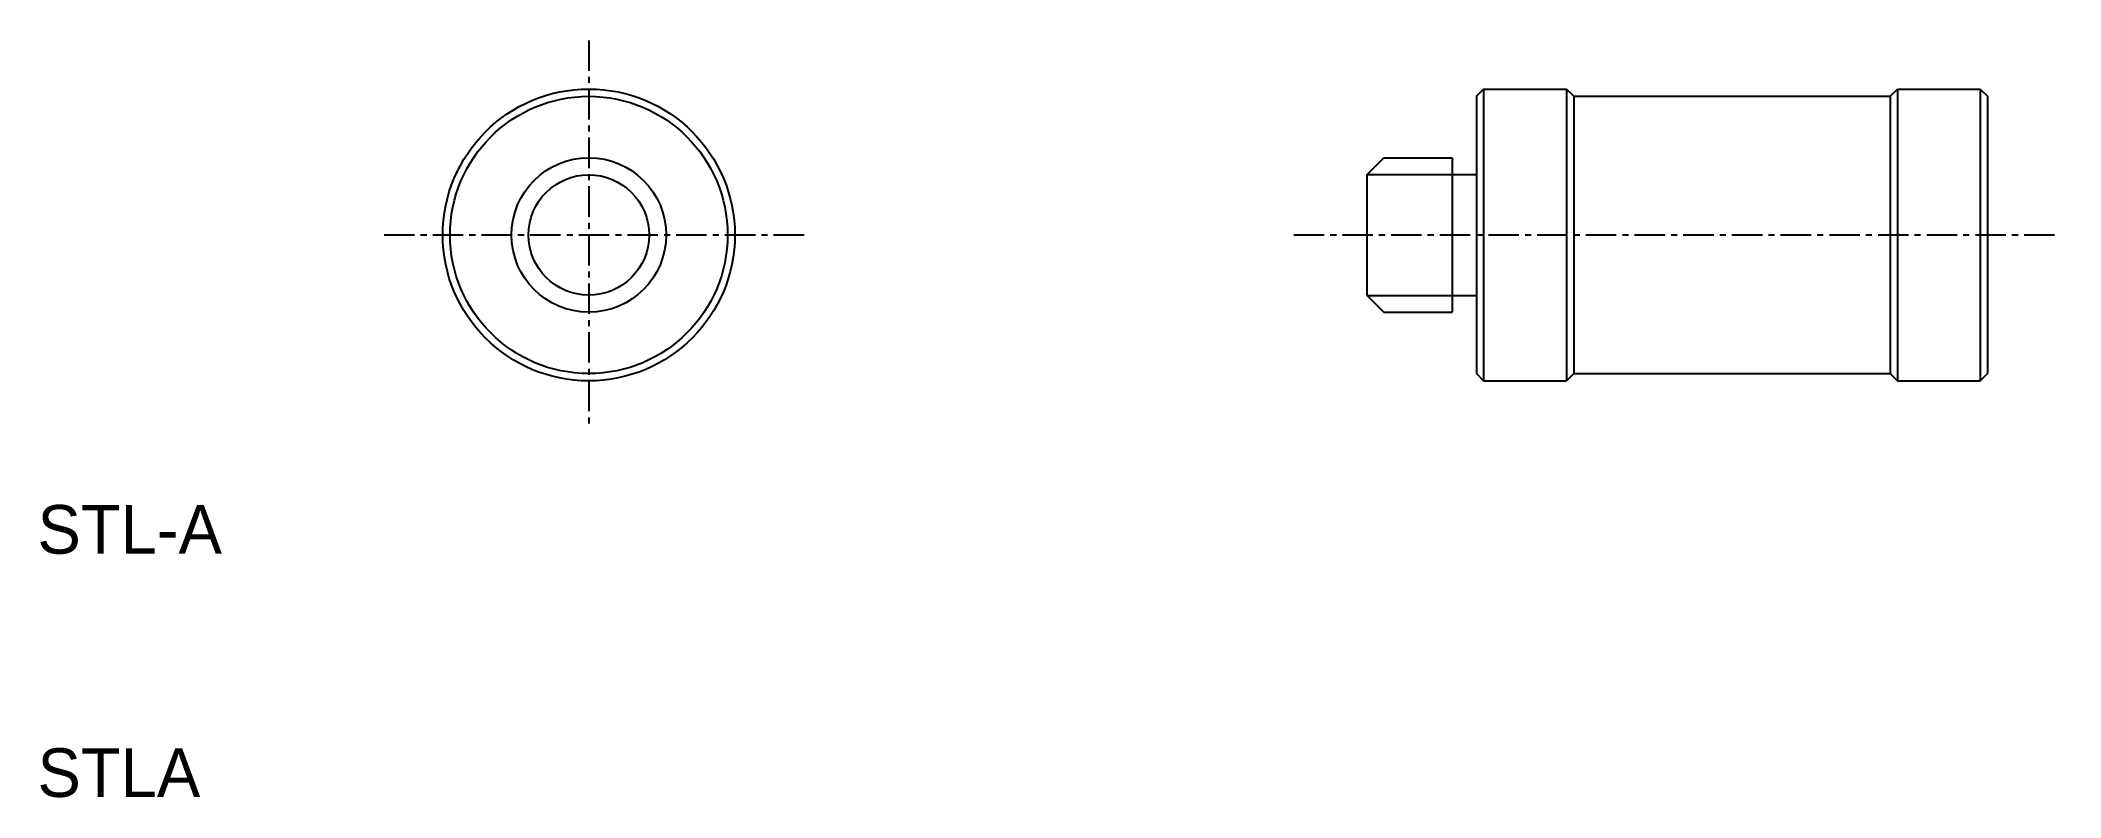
# Model space of a CAD drawing. Extents: x -3.4 to 79.6, y 1781.2 to 1812.3.
import ezdxf

# ---------------------------------------------------------------- set-up
doc = ezdxf.new("R2010")
doc.units = 0
doc.linetypes.add('CENTER', pattern=[2, 1.25, -0.25, 0.25, -0.25])
doc.layers.get('0').update_dxf_attribs({"linetype": 'CONTINUOUS'})
doc.layers.add('CENTER', color=1, linetype='CENTER')

msp = doc.modelspace()

# ---------------------------------------------------------------- linework, layer by layer
at = {"color": 7, "linetype": 'CONTINUOUS'}
for p, q in [((55.553, 1810.005), (55.853, 1810.305)), ((55.553, 1810.005), (55.553, 1798.605)), ((55.853, 1810.305), (59.253, 1810.305)), ((55.853, 1810.305), (55.853, 1798.305)), ((59.253, 1810.305), (59.253, 1798.305)), ((59.553, 1810.005), (59.253, 1810.305)), ((59.553, 1810.005), (72.553, 1810.005)), ((59.553, 1810.005), (59.553, 1798.605)), ((72.553, 1810.005), (72.853, 1810.305)), ((72.553, 1810.005), (72.553, 1798.605)), ((72.853, 1810.305), (76.253, 1810.305)), ((72.853, 1810.305), (72.853, 1798.305)), ((76.253, 1810.305), (76.553, 1810.005)), ((76.253, 1810.305), (76.253, 1798.305)), ((76.553, 1810.005), (76.553, 1798.605)), ((51.053, 1806.78), (51.753, 1807.48)), ((51.753, 1807.48), (54.553, 1807.48)), ((54.553, 1807.48), (54.553, 1801.13)), ((51.053, 1806.78), (51.053, 1801.83)), ((54.553, 1806.792), (55.553, 1806.792)), ((51.053, 1801.83), (51.753, 1801.13)), ((54.553, 1801.817), (55.553, 1801.817)), ((51.753, 1801.13), (54.553, 1801.13)), ((55.553, 1798.605), (55.853, 1798.305)), ((55.853, 1798.305), (59.253, 1798.305)), ((59.553, 1798.605), (59.253, 1798.305)), ((59.553, 1798.605), (72.553, 1798.605)), ((72.553, 1798.605), (72.853, 1798.305)), ((72.853, 1798.305), (76.253, 1798.305)), ((76.253, 1798.305), (76.553, 1798.605))]:
    msp.add_line(p, q, dxfattribs=at)
at = {"color": 3, "linetype": 'CONTINUOUS'}
for p, q in [((51.053, 1806.792), (54.553, 1806.792)), ((51.053, 1801.817), (54.553, 1801.817))]:
    msp.add_line(p, q, dxfattribs=at)
at = {"color": 7, "linetype": 'CONTINUOUS'}
for radius in [6, 5.7, 3.175]:
    msp.add_circle((19.096, 1804.305), radius, dxfattribs=at)
at = {"color": 3, "linetype": 'CONTINUOUS'}
msp.add_circle((19.096, 1804.305), 2.475, dxfattribs=at)
at = {"layer": 'CENTER', "color": 1, "linetype": 'CENTER'}
for p, q in [((19.096, 1812.305), (19.096, 1796.305)), ((10.686, 1804.305), (28.163, 1804.305)), ((48.053, 1804.305), (79.553, 1804.305))]:
    msp.add_line(p, q, dxfattribs=at)

# ---------------------------------------------------------------- texts
at = {"color": 7, "linetype": 'CONTINUOUS'}
for s, p in [('STL-A', (-3.553, 1791.2)), ('STLA', (-3.553, 1781.2))]:
    msp.add_text(s, height=2, dxfattribs=at).set_placement(p)

doc.saveas('drawing.dxf')
